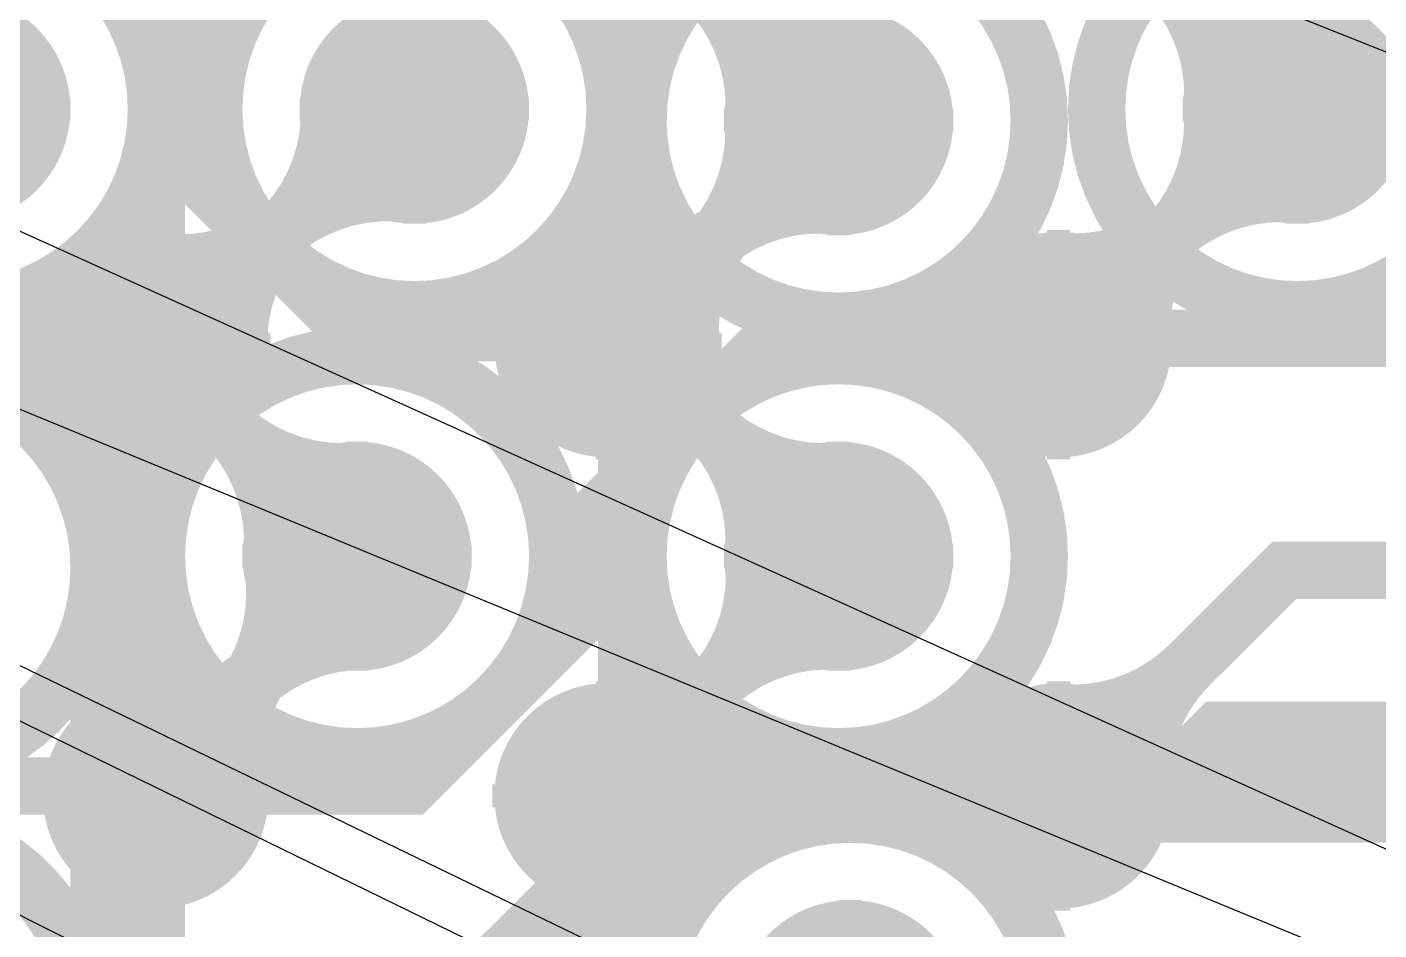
# Model space of a CAD drawing. Extents: x -4539 to 5978, y -4736 to 3041.
# Drawn here: x 1524.2 to 1642.1, y 795.4 to 874.2 of the extents above; entities that cross this region are included whole.
import ezdxf

# ---------------------------------------------------------------- set-up
doc = ezdxf.new("R2010")
doc.units = 0
for name, pattern in [('SIG_112', [2, 1, 1]), ('SIG_113', [2, 1, 1]), ('SIG_173', [2, 1, 1]), ('SIG_196', [2, 1, 1]), ('SIG_197', [2, 1, 1]), ('SIG_20', [2, 1, 1]), ('SIG_30', [2, 1, 1]), ('SIG_31', [2, 1, 1]), ('SIG_49', [2, 1, 1]), ('SIG_53', [2, 1, 1]), ('SIG_55', [2, 1, 1]), ('SIG_57', [2, 1, 1]), ('SIG_77', [2, 1, 1]), ('SIG_83', [2, 1, 1]), ('SIG_95', [2, 1, 1]), ('SIG_97', [2, 1, 1])]:
    doc.linetypes.add(name, pattern=pattern)
doc.layers.get('0').update_dxf_attribs({"color": 254, "linetype": 'CONTINUOUS'})
for name, color, linetype in [('DRIL_NPLTE_THRU_01', 16, 'CONTINUOUS'), ('DRIL_NPLTE_THRU_02', 2, 'CONTINUOUS'), ('DRIL_NPLTE_THRU_03', 34, 'CONTINUOUS'), ('DRIL_NPLTE_THRU_04', 96, 'CONTINUOUS'), ('DRIL_NPLTE_THRU_05', 6, 'CONTINUOUS'), ('DRIL_NPLTE_THRU_06', 176, 'CONTINUOUS'), ('DRIL_PLTE_THRU_01', 16, 'CONTINUOUS'), ('DRIL_PLTE_THRU_02', 2, 'CONTINUOUS'), ('DRIL_PLTE_THRU_03', 34, 'CONTINUOUS'), ('DRIL_PLTE_THRU_04', 96, 'CONTINUOUS'), ('DRIL_PLTE_THRU_05', 6, 'CONTINUOUS'), ('DRIL_PLTE_THRU_06', 176, 'CONTINUOUS'), ('DRIL_SYMBOL', 254, 'CONTINUOUS'), ('LINK_00', 254, 'CONTINUOUS'), ('PADS_BOT', 5, 'CONTINUOUS'), ('PADS_INNER', 1, 'CONTINUOUS'), ('PADS_TOP', 1, 'CONTINUOUS'), ('POUR_VOID_02', 56, 'CONTINUOUS'), ('POUR_VOID_05', 216, 'CONTINUOUS'), ('TEAR_01', 1, 'CONTINUOUS'), ('TEAR_03', 43, 'CONTINUOUS'), ('TEAR_04', 3, 'CONTINUOUS'), ('TEAR_06', 5, 'CONTINUOUS'), ('TRACE_01', 1, 'CONTINUOUS'), ('TRACE_03', 43, 'CONTINUOUS'), ('TRACE_04', 3, 'CONTINUOUS'), ('TRACE_06', 5, 'CONTINUOUS'), ('VIAPTS', 1, 'CONTINUOUS')]:
    doc.layers.add(name, color=color, linetype=linetype)

# ---------------------------------------------------------------- blocks, each defined once
blk = doc.blocks.new('POUR_VOID_590')
at = {"layer": 'POUR_VOID_02', "const_width": 5}
blk.add_lwpolyline([(-4699.5, -5633, 1), (-4664.5, -5633, 1)], format="xyb", close=True, dxfattribs=at)
blk = doc.blocks.new('POUR_VOID_589')
at = {"layer": 'POUR_VOID_02', "const_width": 5}
blk.add_lwpolyline([(-4704.5, -5673, 1), (-4669.5, -5673, 1)], format="xyb", close=True, dxfattribs=at)
blk = doc.blocks.new('POUR_VOID_588')
at = {"layer": 'POUR_VOID_02', "const_width": 5}
blk.add_lwpolyline([(-4705.24, -5709.97, -8.563783), (-4704.76, -5718.03, -8.563783)], format="xyb", close=True, dxfattribs=at)
blk = doc.blocks.new('POUR_VOID_584')
at = {"layer": 'POUR_VOID_02', "const_width": 5}
blk.add_lwpolyline([(-4659.5, -5633, 1), (-4624.5, -5633, 1)], format="xyb", close=True, dxfattribs=at)
blk = doc.blocks.new('POUR_VOID_583')
at = {"layer": 'POUR_VOID_02', "const_width": 5}
blk.add_lwpolyline([(-4664.5, -5672, 1), (-4629.5, -5672, 1)], format="xyb", close=True, dxfattribs=at)
blk = doc.blocks.new('POUR_VOID_559')
at = {"layer": 'POUR_VOID_02', "const_width": 5}
blk.add_lwpolyline([(-4622.5, -5634, 1), (-4587.5, -5634, 1)], format="xyb", close=True, dxfattribs=at)
blk = doc.blocks.new('POUR_VOID_558')
at = {"layer": 'POUR_VOID_02', "const_width": 5}
blk.add_lwpolyline([(-4622.5, -5672, 1), (-4587.5, -5672, 1)], format="xyb", close=True, dxfattribs=at)
blk = doc.blocks.new('POUR_VOID_557')
at = {"layer": 'POUR_VOID_02', "const_width": 5}
blk.add_lwpolyline([(-4621.5, -5712, 1), (-4586.5, -5712, 1)], format="xyb", close=True, dxfattribs=at)
blk = doc.blocks.new('POUR_VOID_541')
at = {"layer": 'POUR_VOID_02', "const_width": 5}
blk.add_lwpolyline([(-4582.5, -5633, 1), (-4547.5, -5633, 1)], format="xyb", close=True, dxfattribs=at)
blk = doc.blocks.new('POUR_OUTLINE_418')
for name in ['POUR_VOID_590', 'POUR_VOID_584', 'POUR_VOID_541', 'POUR_VOID_559', 'POUR_VOID_583', 'POUR_VOID_558', 'POUR_VOID_589', 'POUR_VOID_557', 'POUR_VOID_588']:
    blk.add_blockref(name, (0, 0))
blk = doc.blocks.new('POUR_HEADER_0')
blk.add_blockref('POUR_OUTLINE_418', (6185, 6485))
blk = doc.blocks.new('POUR_VOID_220')
at = {"layer": 'POUR_VOID_05', "const_width": 5}
blk.add_lwpolyline([(-4699.5, -5633, 1), (-4664.5, -5633, 1)], format="xyb", close=True, dxfattribs=at)
blk = doc.blocks.new('POUR_VOID_219')
at = {"layer": 'POUR_VOID_05', "const_width": 5}
blk.add_lwpolyline([(-4704.5, -5673, 1), (-4669.5, -5673, 1)], format="xyb", close=True, dxfattribs=at)
blk = doc.blocks.new('POUR_VOID_218')
at = {"layer": 'POUR_VOID_05', "const_width": 5}
blk.add_lwpolyline([(-4705.24, -5709.97, -8.563783), (-4704.76, -5718.03, -8.563783)], format="xyb", close=True, dxfattribs=at)
blk = doc.blocks.new('POUR_VOID_217')
at = {"layer": 'POUR_VOID_05', "const_width": 5}
blk.add_lwpolyline([(-4659.5, -5633, 1), (-4624.5, -5633, 1)], format="xyb", close=True, dxfattribs=at)
blk = doc.blocks.new('POUR_VOID_216')
at = {"layer": 'POUR_VOID_05', "const_width": 5}
blk.add_lwpolyline([(-4664.5, -5672, 1), (-4629.5, -5672, 1)], format="xyb", close=True, dxfattribs=at)
blk = doc.blocks.new('POUR_VOID_213')
at = {"layer": 'POUR_VOID_05', "const_width": 5}
blk.add_lwpolyline([(-4622.5, -5634, 1), (-4587.5, -5634, 1)], format="xyb", close=True, dxfattribs=at)
blk = doc.blocks.new('POUR_VOID_212')
at = {"layer": 'POUR_VOID_05', "const_width": 5}
blk.add_lwpolyline([(-4622.5, -5672, 1), (-4587.5, -5672, 1)], format="xyb", close=True, dxfattribs=at)
blk = doc.blocks.new('POUR_VOID_211')
at = {"layer": 'POUR_VOID_05', "const_width": 5}
blk.add_lwpolyline([(-4621.5, -5712, 1), (-4586.5, -5712, 1)], format="xyb", close=True, dxfattribs=at)
blk = doc.blocks.new('POUR_VOID_205')
at = {"layer": 'POUR_VOID_05', "const_width": 5}
blk.add_lwpolyline([(-4582.5, -5633, 1), (-4547.5, -5633, 1)], format="xyb", close=True, dxfattribs=at)
blk = doc.blocks.new('POUR_OUTLINE_162')
for name in ['POUR_VOID_220', 'POUR_VOID_217', 'POUR_VOID_205', 'POUR_VOID_213', 'POUR_VOID_216', 'POUR_VOID_212', 'POUR_VOID_219', 'POUR_VOID_211', 'POUR_VOID_218']:
    blk.add_blockref(name, (0, 0))
blk = doc.blocks.new('POUR_HEADER_3')
blk.add_blockref('POUR_OUTLINE_162', (6185, 6485))
blk = doc.blocks.new('DRIL_SYMBOL_0')
at = {"layer": 'DRIL_SYMBOL', "const_width": 2}
for points in [[(0, -10), (0, 10)], [(-10, 0), (10, 0)]]:
    blk.add_lwpolyline(points, dxfattribs=at)
blk = doc.blocks.new('DRIL_HOLE_0')
blk.add_lwpolyline([(0, 0, 1), (0, 0, 1)], format="xyb", close=True)
blk.add_blockref('DRIL_SYMBOL_0', (0, 0))
blk = doc.blocks.new('PAD_2')
blk.add_lwpolyline([(0, 0, 1), (0, 0, 1)], format="xyb", close=True)
blk = doc.blocks.new('PAD_8')
at = {"const_width": 9.84}
blk.add_lwpolyline([(0, -4.92, 1), (0, 4.92, 1)], format="xyb", close=True, dxfattribs=at)
blk = doc.blocks.new('STK_TOP_10')
at = {"layer": 'DRIL_NPLTE_THRU_01'}
blk.add_blockref('DRIL_HOLE_0', (0, 0), dxfattribs=at)
at = {"layer": 'DRIL_NPLTE_THRU_02'}
blk.add_blockref('DRIL_HOLE_0', (0, 0), dxfattribs=at)
at = {"layer": 'DRIL_NPLTE_THRU_03'}
blk.add_blockref('DRIL_HOLE_0', (0, 0), dxfattribs=at)
at = {"layer": 'DRIL_NPLTE_THRU_04'}
blk.add_blockref('DRIL_HOLE_0', (0, 0), dxfattribs=at)
at = {"layer": 'DRIL_NPLTE_THRU_05'}
blk.add_blockref('DRIL_HOLE_0', (0, 0), dxfattribs=at)
at = {"layer": 'DRIL_NPLTE_THRU_06'}
blk.add_blockref('DRIL_HOLE_0', (0, 0), dxfattribs=at)
at = {"layer": 'PADS_BOT'}
blk.add_blockref('PAD_2', (0, 0), dxfattribs=at)
at = {"layer": 'PADS_INNER'}
blk.add_blockref('PAD_2', (0, 0), dxfattribs=at)
at = {"layer": 'PADS_TOP'}
blk.add_blockref('PAD_8', (0, 0), dxfattribs=at)
blk = doc.blocks.new('SYM_TOP_8')
for p in [(177.17, 137.8), (216.54, 137.8), (255.91, 137.8), (177.17, 98.43), (216.54, 98.43), (255.91, 98.43)]:
    blk.add_blockref('STK_TOP_10', p)
blk = doc.blocks.new('PART_TOP_33')
blk.add_blockref('SYM_TOP_8', (0, 0))
blk = doc.blocks.new('SMOOTH_10')
at = {"const_width": 5}
blk.add_lwpolyline([(-2.5, 0, 1), (2.5, 0, 1)], format="xyb", close=True, dxfattribs=at)
blk = doc.blocks.new('TRACE_900')
at = {"layer": 'TRACE_03', "linetype": 'SIG_20', "const_width": 10}
blk.add_lwpolyline([(816, 639), (954.95, 639), (1005.24, 689.29), (1143.71, 689.29), (1145, 688), (1183, 688), (1203.66, 708.66), (1313, 708.66), (1373.34, 769), (1405.92, 769), (1417.84, 757.08), (1417.84, 740.98), (1429.75, 729.06), (1486.72, 729.06), (1547.01, 789.35), (1565.42, 789.35), (1584.07, 808), (1626.8, 808), (1629.1, 810.3), (1764.65, 810.3), (1786.03, 831.68), (1843.68, 831.68), (1871, 859)], dxfattribs=at)
at = {"layer": 'TRACE_03'}
for p in [(1629.1, 810.3), (1584.07, 808), (1626.8, 808)]:
    blk.add_blockref('SMOOTH_10', p, dxfattribs=at)
blk = doc.blocks.new('SMOOTH_5')
at = {"const_width": 2.5}
blk.add_lwpolyline([(-1.25, 0, 1), (1.25, 0, 1)], format="xyb", close=True, dxfattribs=at)
blk = doc.blocks.new('TEAR_2008008000138')
at = {"const_width": 5}
for points in [[(0, 16.5, -0.196262), (-4.2, 6.21)], [(0, 16.5, -0.067729), (-1.24, 7.4)], [(0, 16.5, 0.196262), (4.2, 6.21)], [(0, 16.5, 0.067729), (1.24, 7.4)]]:
    blk.add_lwpolyline(points, format="xyb", dxfattribs=at)
for p in [(0, 16.5), (0, 16.5), (0, 16.5), (0, 16.5), (-1.24, 7.4), (1.24, 7.4), (-4.2, 6.21), (4.2, 6.21)]:
    blk.add_blockref('SMOOTH_5', p)
blk = doc.blocks.new('TRACE_1846')
at = {"layer": 'TRACE_06', "linetype": 'SIG_30', "const_width": 5}
blk.add_lwpolyline([(1558, 886.38), (1558, 867)], dxfattribs=at)
at = {"layer": 'TEAR_06'}
blk.add_blockref('TEAR_2008008000138', (1558, 867), dxfattribs=at)
at = {"layer": 'TRACE_06'}
for p in [(1558, 886.38), (1558, 867)]:
    blk.add_blockref('SMOOTH_5', p, dxfattribs=at)
blk = doc.blocks.new('TEAR_2008008000139')
at = {"const_width": 5}
for points in [[(11.95, 10.87, -0.196262), (1.73, 7.14)], [(11.95, 10.87, -0.067729), (4.54, 5.77)], [(11.95, 10.87, 0.067729), (6.17, 3.98)], [(11.95, 10.87, 0.196262), (7.27, 1.06)]]:
    blk.add_lwpolyline(points, format="xyb", dxfattribs=at)
for p in [(11.95, 10.87), (11.95, 10.87), (11.95, 10.87), (11.95, 10.87), (1.73, 7.14), (4.54, 5.77), (6.17, 3.98), (7.27, 1.06)]:
    blk.add_blockref('SMOOTH_5', p)
blk = doc.blocks.new('TEAR_2008008000140')
at = {"const_width": 5}
for points in [[(-12.2, -11.11, 0.196262), (-7.42, -1.08)], [(-12.2, -11.11, 0.067729), (-6.3, -4.06)], [(-12.2, -11.11, -0.067729), (-4.64, -5.9)], [(-12.2, -11.11, -0.196262), (-1.77, -7.29)]]:
    blk.add_lwpolyline(points, format="xyb", dxfattribs=at)
for p in [(-7.42, -1.08), (-6.3, -4.06), (-4.64, -5.9), (-1.77, -7.29), (-12.2, -11.11), (-12.2, -11.11), (-12.2, -11.11), (-12.2, -11.11)]:
    blk.add_blockref('SMOOTH_5', p)
blk = doc.blocks.new('TRACE_1204')
at = {"layer": 'TRACE_01', "linetype": 'SIG_30', "const_width": 5}
blk.add_lwpolyline([(1535.43, 846.46), (1558, 867)], dxfattribs=at)
at = {"layer": 'TEAR_01'}
for name, p in [('TEAR_2008008000140', (1558, 867)), ('TEAR_2008008000139', (1535.43, 846.46))]:
    blk.add_blockref(name, p, dxfattribs=at)
at = {"layer": 'TRACE_01'}
for p in [(1558, 867), (1535.43, 846.46)]:
    blk.add_blockref('SMOOTH_5', p, dxfattribs=at)
blk = doc.blocks.new('TRACE_992')
at = {"layer": 'TRACE_03', "linetype": 'SIG_31', "const_width": 5}
blk.add_lwpolyline([(1478, 785), (1500.96, 807.96), (1557.71, 807.96), (1574, 824.25), (1574, 831.75), (1589.25, 847), (1652, 847), (1676, 871)], dxfattribs=at)
at = {"layer": 'TRACE_03'}
for p in [(1589.25, 847), (1574, 831.75), (1574, 824.25), (1557.71, 807.96)]:
    blk.add_blockref('SMOOTH_5', p, dxfattribs=at)
blk = doc.blocks.new('TEAR_2008008000207')
at = {"const_width": 5}
for points in [[(-11.67, 11.67, 0.196262), (-1.42, 7.36)], [(-11.67, 11.67, -0.196262), (-7.36, 1.42)], [(-11.67, 11.67, 0.067729), (-4.35, 6.11)], [(-11.67, 11.67, -0.067729), (-6.11, 4.35)]]:
    blk.add_lwpolyline(points, format="xyb", dxfattribs=at)
for p in [(-11.67, 11.67), (-11.67, 11.67), (-11.67, 11.67), (-11.67, 11.67), (-1.42, 7.36), (-4.35, 6.11), (-6.11, 4.35), (-7.36, 1.42)]:
    blk.add_blockref('SMOOTH_5', p)
blk = doc.blocks.new('TRACE_498')
at = {"layer": 'TRACE_04', "linetype": 'SIG_49', "const_width": 5}
blk.add_lwpolyline([(1596, 1046.22), (1596, 949.2), (1616, 929.2), (1616, 886), (1635, 867)], dxfattribs=at)
at = {"layer": 'TEAR_04'}
blk.add_blockref('TEAR_2008008000207', (1635, 867), dxfattribs=at)
at = {"layer": 'TRACE_04'}
blk.add_blockref('SMOOTH_5', (1635, 867), dxfattribs=at)
blk = doc.blocks.new('TEAR_2008008000211')
at = {"const_width": 5}
for points in [[(11.5, 11.34, -0.196261), (1.44, 7.2)], [(11.5, 11.34, -0.067729), (4.3, 5.95)], [(11.5, 11.34, 0.067729), (6.01, 4.22)], [(11.5, 11.34, 0.196262), (7.22, 1.35)]]:
    blk.add_lwpolyline(points, format="xyb", dxfattribs=at)
for p in [(11.5, 11.34), (11.5, 11.34), (11.5, 11.34), (11.5, 11.34), (1.44, 7.2), (4.3, 5.95), (6.01, 4.22), (7.22, 1.35)]:
    blk.add_blockref('SMOOTH_5', p)
blk = doc.blocks.new('TEAR_2008008000212')
at = {"const_width": 5}
for points in [[(-11.75, -11.59, 0.196261), (-7.37, -1.37)], [(-11.75, -11.59, 0.067729), (-6.14, -4.31)], [(-11.75, -11.59, -0.067729), (-4.4, -6.08)], [(-11.75, -11.59, -0.196261), (-1.48, -7.35)]]:
    blk.add_lwpolyline(points, format="xyb", dxfattribs=at)
for p in [(-7.37, -1.37), (-6.14, -4.31), (-4.4, -6.08), (-1.48, -7.35), (-11.75, -11.59), (-11.75, -11.59), (-11.75, -11.59), (-11.75, -11.59)]:
    blk.add_blockref('SMOOTH_5', p)
blk = doc.blocks.new('TRACE_496')
at = {"layer": 'TRACE_01', "linetype": 'SIG_49', "const_width": 5}
blk.add_lwpolyline([(1614.17, 846.46), (1635, 867)], dxfattribs=at)
at = {"layer": 'TEAR_01'}
for name, p in [('TEAR_2008008000212', (1635, 867)), ('TEAR_2008008000211', (1614.17, 846.46))]:
    blk.add_blockref(name, p, dxfattribs=at)
at = {"layer": 'TRACE_01'}
for p in [(1635, 867), (1614.17, 846.46)]:
    blk.add_blockref('SMOOTH_5', p, dxfattribs=at)
blk = doc.blocks.new('TEAR_2008008000227')
at = {"const_width": 5}
for points in [[(-11.67, 11.67, 0.196262), (-1.42, 7.36)], [(-11.67, 11.67, -0.196262), (-7.36, 1.42)], [(-11.67, 11.67, 0.067729), (-4.35, 6.11)], [(-11.67, 11.67, -0.067729), (-6.11, 4.35)]]:
    blk.add_lwpolyline(points, format="xyb", dxfattribs=at)
for p in [(-11.67, 11.67), (-11.67, 11.67), (-11.67, 11.67), (-11.67, 11.67), (-1.42, 7.36), (-4.35, 6.11), (-6.11, 4.35), (-7.36, 1.42)]:
    blk.add_blockref('SMOOTH_5', p)
blk = doc.blocks.new('TRACE_576')
at = {"layer": 'TRACE_03', "linetype": 'SIG_53', "const_width": 5}
blk.add_lwpolyline([(990, 899), (1077.38, 899), (1091.82, 884.55), (1483.41, 884.55), (1497.55, 870.41), (1497.55, 862.7), (1513.25, 847), (1534, 847), (1553, 828)], dxfattribs=at)
at = {"layer": 'TEAR_03'}
blk.add_blockref('TEAR_2008008000227', (1553, 828), dxfattribs=at)
at = {"layer": 'TRACE_03'}
for p in [(1534, 847), (1553, 828)]:
    blk.add_blockref('SMOOTH_5', p, dxfattribs=at)
blk = doc.blocks.new('TEAR_2008008000230')
at = {"const_width": 5}
for points in [[(10.39, 12.37, -0.196261), (0.77, 7.3)], [(10.39, 12.37, -0.067729), (3.73, 6.33)], [(10.39, 12.37, 0.067729), (5.59, 4.77)], [(10.39, 12.37, 0.196261), (7.06, 2.01)]]:
    blk.add_lwpolyline(points, format="xyb", dxfattribs=at)
for p in [(10.39, 12.37), (10.39, 12.37), (10.39, 12.37), (10.39, 12.37), (0.77, 7.3), (3.73, 6.33), (5.59, 4.77), (7.06, 2.01)]:
    blk.add_blockref('SMOOTH_5', p)
blk = doc.blocks.new('TEAR_2008008000231')
at = {"const_width": 5}
for points in [[(-10.61, -12.63, 0.196261), (-7.21, -2.06)], [(-10.61, -12.63, 0.067729), (-5.71, -4.87)], [(-10.61, -12.63, -0.067729), (-3.81, -6.46)], [(-10.61, -12.63, -0.196261), (-0.78, -7.46)]]:
    blk.add_lwpolyline(points, format="xyb", dxfattribs=at)
for p in [(-7.21, -2.06), (-5.71, -4.87), (-3.81, -6.46), (-0.78, -7.46), (-10.61, -12.63), (-10.61, -12.63), (-10.61, -12.63), (-10.61, -12.63)]:
    blk.add_blockref('SMOOTH_5', p)
blk = doc.blocks.new('TRACE_574')
at = {"layer": 'TRACE_01', "linetype": 'SIG_53', "const_width": 5}
blk.add_lwpolyline([(1535.43, 807.09), (1553, 828)], dxfattribs=at)
at = {"layer": 'TEAR_01'}
for name, p in [('TEAR_2008008000231', (1553, 828)), ('TEAR_2008008000230', (1535.43, 807.09))]:
    blk.add_blockref(name, p, dxfattribs=at)
at = {"layer": 'TRACE_01'}
for p in [(1553, 828), (1535.43, 807.09)]:
    blk.add_blockref('SMOOTH_5', p, dxfattribs=at)
blk = doc.blocks.new('TEAR_2008008000248')
at = {"const_width": 5}
for points in [[(-11.67, 11.67, 0.196262), (-1.42, 7.36)], [(-11.67, 11.67, -0.196262), (-7.36, 1.42)], [(-11.67, 11.67, 0.067729), (-4.35, 6.11)], [(-11.67, 11.67, -0.067729), (-6.11, 4.35)]]:
    blk.add_lwpolyline(points, format="xyb", dxfattribs=at)
for p in [(-11.67, 11.67), (-11.67, 11.67), (-11.67, 11.67), (-11.67, 11.67), (-1.42, 7.36), (-4.35, 6.11), (-6.11, 4.35), (-7.36, 1.42)]:
    blk.add_blockref('SMOOTH_5', p)
blk = doc.blocks.new('TRACE_1202')
at = {"layer": 'TRACE_06', "linetype": 'SIG_57', "const_width": 5}
blk.add_lwpolyline([(1561.82, 1029.5), (1561.82, 999.11), (1579.5, 981.43), (1579.5, 881.5), (1595, 866)], dxfattribs=at)
at = {"layer": 'TEAR_06'}
blk.add_blockref('TEAR_2008008000248', (1595, 866), dxfattribs=at)
at = {"layer": 'TRACE_06'}
blk.add_blockref('SMOOTH_5', (1595, 866), dxfattribs=at)
blk = doc.blocks.new('TEAR_2008008000253')
at = {"const_width": 5}
for points in [[(11.61, 11.23, -0.196261), (1.51, 7.18)], [(11.61, 11.23, -0.067729), (4.36, 5.91)], [(11.61, 11.23, 0.067729), (6.05, 4.16)], [(11.61, 11.23, 0.196261), (7.23, 1.28)]]:
    blk.add_lwpolyline(points, format="xyb", dxfattribs=at)
for p in [(11.61, 11.23), (11.61, 11.23), (11.61, 11.23), (11.61, 11.23), (1.51, 7.18), (4.36, 5.91), (6.05, 4.16), (7.23, 1.28)]:
    blk.add_blockref('SMOOTH_5', p)
blk = doc.blocks.new('TEAR_2008008000254')
at = {"const_width": 5}
for points in [[(-11.86, -11.47, 0.196261), (-7.39, -1.3)], [(-11.86, -11.47, 0.067729), (-6.18, -4.25)], [(-11.86, -11.47, -0.067729), (-4.45, -6.03)], [(-11.86, -11.47, -0.196261), (-1.55, -7.34)]]:
    blk.add_lwpolyline(points, format="xyb", dxfattribs=at)
for p in [(-7.39, -1.3), (-6.18, -4.25), (-4.45, -6.03), (-1.55, -7.34), (-11.86, -11.47), (-11.86, -11.47), (-11.86, -11.47), (-11.86, -11.47)]:
    blk.add_blockref('SMOOTH_5', p)
blk = doc.blocks.new('TRACE_1198')
at = {"layer": 'TRACE_01', "linetype": 'SIG_57', "const_width": 5}
blk.add_lwpolyline([(1574.8, 846.46), (1595, 866)], dxfattribs=at)
at = {"layer": 'TEAR_01'}
for name, p in [('TEAR_2008008000254', (1595, 866)), ('TEAR_2008008000253', (1574.8, 846.46))]:
    blk.add_blockref(name, p, dxfattribs=at)
at = {"layer": 'TRACE_01'}
for p in [(1595, 866), (1574.8, 846.46)]:
    blk.add_blockref('SMOOTH_5', p, dxfattribs=at)
blk = doc.blocks.new('TEAR_2008008000361')
at = {"const_width": 5}
for points in [[(11.42, 11.42, -0.196262), (1.4, 7.21)], [(11.42, 11.42, -0.067729), (4.26, 5.98)], [(11.42, 11.42, 0.067729), (5.98, 4.26)], [(11.42, 11.42, 0.196262), (7.21, 1.4)]]:
    blk.add_lwpolyline(points, format="xyb", dxfattribs=at)
for p in [(11.42, 11.42), (11.42, 11.42), (11.42, 11.42), (11.42, 11.42), (1.4, 7.21), (4.26, 5.98), (5.98, 4.26), (7.21, 1.4)]:
    blk.add_blockref('SMOOTH_5', p)
blk = doc.blocks.new('TEAR_2008008000362')
at = {"const_width": 5}
for points in [[(-16.5, 0, 0.196262), (-6.21, 4.2)], [(-16.5, 0, 0.067729), (-7.4, 1.24)], [(-16.5, 0, -0.196262), (-6.21, -4.2)], [(-16.5, 0, -0.067729), (-7.4, -1.24)]]:
    blk.add_lwpolyline(points, format="xyb", dxfattribs=at)
for p in [(-6.21, 4.2), (-7.4, 1.24), (-16.5, 0), (-16.5, 0), (-16.5, 0), (-16.5, 0), (-7.4, -1.24), (-6.21, -4.2)]:
    blk.add_blockref('SMOOTH_5', p)
blk = doc.blocks.new('TRACE_490')
at = {"layer": 'TRACE_01', "linetype": 'SIG_77', "const_width": 5}
blk.add_lwpolyline([(1614.17, 807.09), (1633.86, 826.77), (1658.83, 826.77), (1668.06, 836), (1687, 836)], dxfattribs=at)
at = {"layer": 'TEAR_01'}
for name, p in [('TEAR_2008008000362', (1687, 836)), ('TEAR_2008008000361', (1614.17, 807.09))]:
    blk.add_blockref(name, p, dxfattribs=at)
at = {"layer": 'TRACE_01'}
for p in [(1668.06, 836), (1687, 836), (1633.86, 826.77), (1658.83, 826.77), (1614.17, 807.09)]:
    blk.add_blockref('SMOOTH_5', p, dxfattribs=at)
blk = doc.blocks.new('TEAR_2008008000388')
at = {"const_width": 5}
for points in [[(-11.67, 11.67, 0.196262), (-1.42, 7.36)], [(-11.67, 11.67, -0.196262), (-7.36, 1.42)], [(-11.67, 11.67, 0.067729), (-4.35, 6.11)], [(-11.67, 11.67, -0.067729), (-6.11, 4.35)]]:
    blk.add_lwpolyline(points, format="xyb", dxfattribs=at)
for p in [(-11.67, 11.67), (-11.67, 11.67), (-11.67, 11.67), (-11.67, 11.67), (-1.42, 7.36), (-4.35, 6.11), (-6.11, 4.35), (-7.36, 1.42)]:
    blk.add_blockref('SMOOTH_5', p)
blk = doc.blocks.new('TRACE_2940')
at = {"layer": 'TRACE_06', "linetype": 'SIG_83', "const_width": 5}
blk.add_lwpolyline([(537.81, 1122.78), (603.94, 1188.92), (1244.85, 1188.92), (1322.23, 1111.54), (1322.23, 1103.6), (1347.2, 1078.63), (1380.06, 1078.63), (1404.24, 1054.46), (1404.24, 1023.02), (1439.81, 987.44), (1457.94, 987.44), (1495.75, 949.63), (1495.75, 941.25), (1511, 926), (1519.75, 926), (1533.5, 912.25), (1533.5, 888), (1538, 883.5), (1538, 862.25), (1552.75, 847.5), (1575.5, 847.5), (1595, 828)], dxfattribs=at)
at = {"layer": 'TEAR_06'}
blk.add_blockref('TEAR_2008008000388', (1595, 828), dxfattribs=at)
at = {"layer": 'TRACE_06'}
for p in [(1538, 862.25), (1552.75, 847.5), (1575.5, 847.5), (1595, 828)]:
    blk.add_blockref('SMOOTH_5', p, dxfattribs=at)
blk = doc.blocks.new('TEAR_2008008000389')
at = {"const_width": 5}
for points in [[(11.22, 11.62, -0.196261), (1.27, 7.23)], [(11.22, 11.62, -0.067729), (4.16, 6.05)], [(11.22, 11.62, 0.067729), (5.9, 4.37)], [(11.22, 11.62, 0.196262), (7.18, 1.52)]]:
    blk.add_lwpolyline(points, format="xyb", dxfattribs=at)
for p in [(11.22, 11.62), (11.22, 11.62), (11.22, 11.62), (11.22, 11.62), (1.27, 7.23), (4.16, 6.05), (5.9, 4.37), (7.18, 1.52)]:
    blk.add_blockref('SMOOTH_5', p)
blk = doc.blocks.new('TEAR_2008008000390')
at = {"const_width": 5}
for points in [[(-11.46, -11.87, 0.196261), (-7.34, -1.55)], [(-11.46, -11.87, 0.067729), (-6.03, -4.46)], [(-11.46, -11.87, -0.067729), (-4.25, -6.18)], [(-11.46, -11.87, -0.196261), (-1.3, -7.39)]]:
    blk.add_lwpolyline(points, format="xyb", dxfattribs=at)
for p in [(-7.34, -1.55), (-6.03, -4.46), (-4.25, -6.18), (-1.3, -7.39), (-11.46, -11.87), (-11.46, -11.87), (-11.46, -11.87), (-11.46, -11.87)]:
    blk.add_blockref('SMOOTH_5', p)
blk = doc.blocks.new('TRACE_1280')
at = {"layer": 'TRACE_01', "linetype": 'SIG_83', "const_width": 5}
blk.add_lwpolyline([(1574.8, 807.09), (1595, 828)], dxfattribs=at)
at = {"layer": 'TEAR_01'}
for name, p in [('TEAR_2008008000390', (1595, 828)), ('TEAR_2008008000389', (1574.8, 807.09))]:
    blk.add_blockref(name, p, dxfattribs=at)
at = {"layer": 'TRACE_01'}
for p in [(1595, 828), (1574.8, 807.09)]:
    blk.add_blockref('SMOOTH_5', p, dxfattribs=at)
blk = doc.blocks.new('TRACE_2268')
at = {"layer": 'TRACE_06', "linetype": 'SIG_95', "const_width": 5}
blk.add_lwpolyline([(1569.5, 735.26), (1569.5, 786.25), (1588.75, 805.5), (1699.83, 805.5), (1706.12, 799.2), (1821.2, 799.2)], dxfattribs=at)
at = {"layer": 'TRACE_06'}
blk.add_blockref('SMOOTH_5', (1588.75, 805.5), dxfattribs=at)
blk = doc.blocks.new('TEAR_0009009000823')
at = {"const_width": 10}
blk.add_lwpolyline([(-16.81, 0), (-3.54, -3.54), (-15, 0), (-3.54, 3.54)], close=True, dxfattribs=at)
blk = doc.blocks.new('TRACE_1718')
at = {"layer": 'TEAR_01'}
blk.add_blockref('TEAR_0009009000823', (1870, 829), dxfattribs=at)
blk = doc.blocks.new('DRIL_SYMBOL_7')
at = {"layer": 'DRIL_SYMBOL', "const_width": 2}
for points in [[(0, -10), (0, 10)], [(-10, 0), (10, 0)]]:
    blk.add_lwpolyline(points, dxfattribs=at)
blk = doc.blocks.new('DRIL_HOLE_7')
at = {"const_width": 3.5}
blk.add_lwpolyline([(-1.75, 0, 1), (1.75, 0, 1)], format="xyb", close=True, dxfattribs=at)
blk.add_blockref('DRIL_SYMBOL_7', (0, 0))
blk = doc.blocks.new('PAD_15')
at = {"const_width": 10}
blk.add_lwpolyline([(0, -5, 1), (0, 5, 1)], format="xyb", close=True, dxfattribs=at)
blk = doc.blocks.new('STK_TOP_26')
at = {"layer": 'DRIL_PLTE_THRU_01'}
blk.add_blockref('DRIL_HOLE_7', (0, 0), dxfattribs=at)
at = {"layer": 'DRIL_PLTE_THRU_02'}
blk.add_blockref('DRIL_HOLE_7', (0, 0), dxfattribs=at)
at = {"layer": 'DRIL_PLTE_THRU_03'}
blk.add_blockref('DRIL_HOLE_7', (0, 0), dxfattribs=at)
at = {"layer": 'DRIL_PLTE_THRU_04'}
blk.add_blockref('DRIL_HOLE_7', (0, 0), dxfattribs=at)
at = {"layer": 'DRIL_PLTE_THRU_05'}
blk.add_blockref('DRIL_HOLE_7', (0, 0), dxfattribs=at)
at = {"layer": 'DRIL_PLTE_THRU_06'}
blk.add_blockref('DRIL_HOLE_7', (0, 0), dxfattribs=at)
at = {"layer": 'PADS_BOT'}
blk.add_blockref('PAD_15', (0, 0), dxfattribs=at)
at = {"layer": 'PADS_INNER'}
blk.add_blockref('PAD_15', (0, 0), dxfattribs=at)
at = {"layer": 'PADS_TOP'}
blk.add_blockref('PAD_15', (0, 0), dxfattribs=at)
blk = doc.blocks.new('SYM_TOP_2')
blk.add_blockref('STK_TOP_26', (0, 0))

msp = doc.modelspace()

# ---------------------------------------------------------------- linework, layer by layer
at = {"layer": 'LINK_00', "linetype": 'SIG_196'}
msp.add_line((1748.83, 748), (166.14, 1400), dxfattribs=at)
at = {"layer": 'LINK_00', "linetype": 'SIG_173'}
for p, q in [((2210.43, 645), (322.05, 1400)), ((2341.9, 414.25), (322.05, 1400)), ((1873.71, 649), (322.05, 1400)), ((322.05, 1400), (2275, 419.41)), ((1826, 719.5), (322.05, 1400))]:
    msp.add_line(p, q, dxfattribs=at)
at = {"layer": 'TRACE_04', "linetype": 'SIG_112', "const_width": 5}
msp.add_lwpolyline([(1534.5, 747), (1534.5, 758.83), (1576.5, 800.83), (1576.5, 945.84), (1579.32, 948.66), (1579.32, 1029.5)], dxfattribs=at)
at = {"layer": 'TRACE_04', "linetype": 'SIG_113', "const_width": 5}
for points in [[(1535.5, 867), (1535.5, 886)], [(1495.5, 551), (1495.5, 569.5), (1497.5, 571.5), (1497.5, 741.86), (1535.5, 779.86), (1535.5, 867)]]:
    msp.add_lwpolyline(points, dxfattribs=at)
at = {"layer": 'TRACE_06', "linetype": 'SIG_197', "const_width": 10}
for points in [[(1498, 867), (1498, 858.72), (1509.72, 847), (1521.28, 847), (1533, 835.28), (1533, 827)], [(1533, 827), (1533, 787.5)]]:
    msp.add_lwpolyline(points, dxfattribs=at)

# ---------------------------------------------------------------- block references
at = {"linetype": 'SIG_173'}
msp.add_blockref('POUR_HEADER_0', (15, 15), dxfattribs=at)
at = {"linetype": 'SIG_196'}
msp.add_blockref('POUR_HEADER_3', (15, 15), dxfattribs=at)
for name, p in [('TRACE_2940', (0, 0)), ('PART_TOP_33', (1358.27, 708.66)), ('TRACE_498', (0, 0)), ('TRACE_1202', (0, 0)), ('TRACE_576', (0, 0)), ('TRACE_1718', (0, 0)), ('TRACE_1846', (0, 0)), ('TRACE_992', (0, 0)), ('TRACE_1204', (0, 0)), ('TRACE_496', (0, 0)), ('TRACE_1198', (0, 0)), ('TRACE_900', (0, 0)), ('TRACE_490', (0, 0)), ('TRACE_574', (0, 0)), ('TRACE_1280', (0, 0)), ('TRACE_2268', (0, 0))]:
    msp.add_blockref(name, p)
at = {"layer": 'TRACE_04'}
for p in [(1535.5, 867), (1535.5, 867), (1576.5, 800.83)]:
    msp.add_blockref('SMOOTH_5', p, dxfattribs=at)
at = {"layer": 'TRACE_06'}
for p in [(1521.28, 847), (1533, 835.28), (1533, 827), (1533, 827)]:
    msp.add_blockref('SMOOTH_10', p, dxfattribs=at)
at = {"layer": 'VIAPTS', "linetype": 'SIG_97'}
msp.add_blockref('SYM_TOP_2', (1518, 867), dxfattribs=at)
at = {"layer": 'VIAPTS', "linetype": 'SIG_30'}
msp.add_blockref('SYM_TOP_2', (1558, 867), dxfattribs=at)
at = {"layer": 'VIAPTS', "linetype": 'SIG_49'}
msp.add_blockref('SYM_TOP_2', (1635, 867), dxfattribs=at)
at = {"layer": 'VIAPTS', "linetype": 'SIG_57'}
msp.add_blockref('SYM_TOP_2', (1595, 866), dxfattribs=at)
at = {"layer": 'VIAPTS', "linetype": 'SIG_53'}
msp.add_blockref('SYM_TOP_2', (1553, 828), dxfattribs=at)
at = {"layer": 'VIAPTS', "linetype": 'SIG_83'}
msp.add_blockref('SYM_TOP_2', (1595, 828), dxfattribs=at)
at = {"layer": 'VIAPTS', "linetype": 'SIG_55'}
msp.add_blockref('SYM_TOP_2', (1596, 788), dxfattribs=at)

doc.saveas('drawing.dxf')
